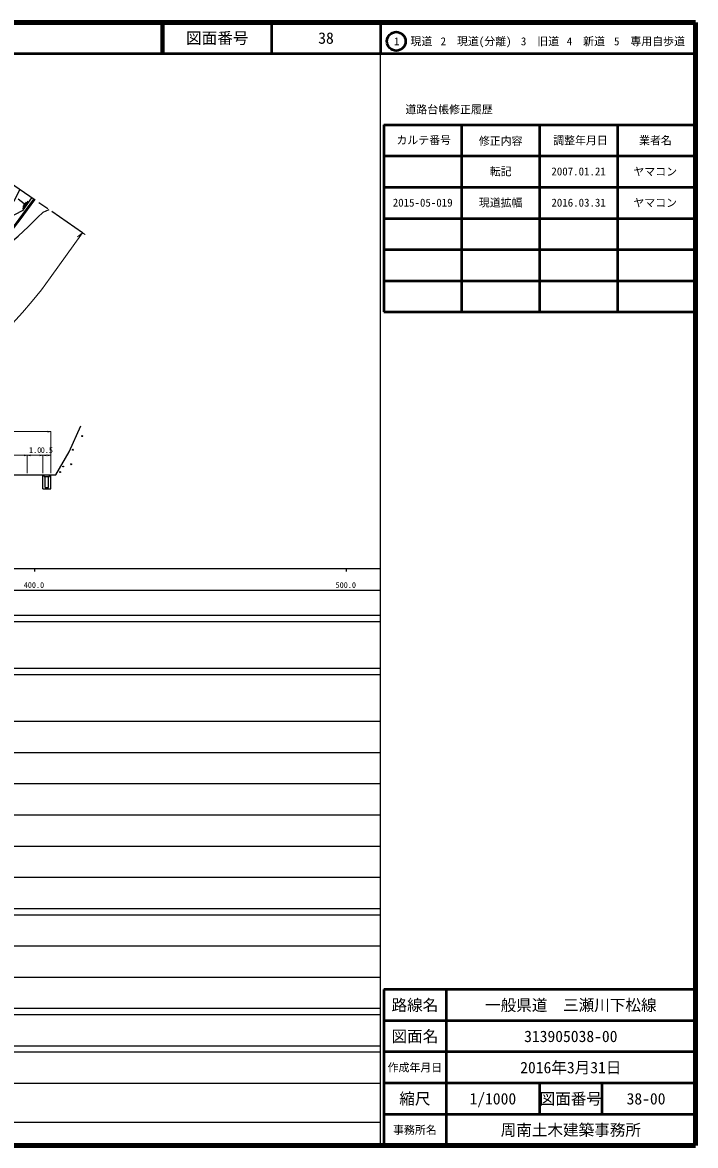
# Model space of a CAD drawing. Units: millimetres at full size, sheet at 1:1000, with parts at other scales. Extents: x 40000 to 680000, y 20000 to 380000.
# Drawn here: x 464158 to 680000, y 20000 to 380000 of the extents above; entities that cross this region are included whole.
import ezdxf
from ezdxf.enums import TextEntityAlignment as Align

# ---------------------------------------------------------------- set-up
doc = ezdxf.new("R2010")
doc.units = ezdxf.units.MM
doc.header["$LTSCALE"] = 1000
doc.linetypes.add('CHAIN', pattern=[18.5, 12, -1.5, 3.5, -1.5])
for name, color, linetype, lineweight in [('M-BGD', 7, 'Continuous', 25), ('M-BMK-OTRS', 5, 'CHAIN', 25), ('M-STR-HTXT', 7, 'Continuous', 13), ('M-TTL', 2, 'Continuous', 140), ('M-TTL-BAND', 7, 'Continuous', 25), ('M-TTL-FRAM', 2, 'Continuous', 50), ('M-TTL-LINE', 7, 'Continuous', 50)]:
    doc.layers.add(name, color=color, linetype=linetype, lineweight=lineweight)
doc.layers.add('M-TTL-TXT', color=7, linetype='Continuous')
doc.styles.add('ＭＳ ゴシック', font='')
doc.styles.get('ＭＳ ゴシック').set_extended_font_data('MS Gothic')

# ---------------------------------------------------------------- blocks, each defined once
blk = doc.blocks.new('open_arrow')
at = {"color": 0, "linetype": 'Continuous', "lineweight": -2}
blk.add_lwpolyline([(7.5, 1.25), (0, 0), (7.5, -1.25)], dxfattribs=at)

msp = doc.modelspace()

# ---------------------------------------------------------------- linework, layer by layer
at = {"layer": 'M-BGD'}
for p, q in [((464671, 321852), (462736, 323332)), ((464315, 320267), (466022, 322754)), ((464407, 320935), (465432, 322427)), ((464551, 321678), (464790, 322026)), ((470736, 230475), (470736, 235000)), ((471114, 234497), (471114, 235000)), ((471114, 234497), (472873, 234497)), ((471491, 230978), (471491, 234497)), ((472496, 230978), (472496, 234497)), ((472873, 234497), (472873, 235000)), ((473250, 230475), (473250, 235000)), ((470736, 230475), (473250, 230475)), ((471491, 230978), (472496, 230978))]:
    msp.add_line(p, q, dxfattribs=at)
for points in [[(463305, 326436), (459449, 318935), (456744, 315905), (464352, 319789), (467119, 323819)], [(432420, 294841), (438654, 299659), (445185, 302322), (450556, 304450), (456415, 307905), (460912, 313400), (463389, 316748), (468091, 323151)], [(445248, 302726), (450401, 304767), (456182, 308176), (460634, 313617), (463106, 316957), (467801, 323351)], [(434465, 294370), (435665, 295644), (438680, 297495), (442600, 299485), (447489, 301548), (451979, 303773), (456857, 306589), (458882, 308202), (462820, 311546), (466071, 314568), (468950, 317496), (470843, 319169), (472679, 320003)], [(428000, 235000), (474878, 235000), (479131, 242366), (482835, 250748)]]:
    msp.add_lwpolyline(points, dxfattribs=at)
for centre in [(483347, 247441), (480349, 243050), (477217, 237660), (479750, 238401), (476224, 235879)]:
    msp.add_circle(centre, 151, dxfattribs=at)
at = {"layer": 'M-BMK-OTRS'}
msp.add_line((483449, 312611), (417490, 357882), dxfattribs=at)
at = {"layer": 'M-STR-HTXT'}
for p, q in [((473075, 298184), (483457, 312605)), ((483457, 312605), (481801, 311332)), ((484281, 312039), (483449, 312611)), ((473250, 248856), (428000, 248856)), ((473250, 235503), (473250, 248856)), ((450625, 241291), (465709, 241291)), ((465709, 235503), (465709, 241292)), ((465709, 241291), (470736, 241291)), ((470736, 235503), (470736, 241292)), ((470736, 241291), (473250, 241291))]:
    msp.add_line(p, q, dxfattribs=at)
msp.add_arc((355396, 382899), 145000, 264.96832, 324.25041, dxfattribs=at)
at = {"layer": 'M-TTL'}
for p, q in [((680000, 380000), (40000, 380000)), ((680000, 20000), (680000, 380000)), ((40000, 20000), (680000, 20000))]:
    msp.add_line(p, q, dxfattribs=at)
at = {"layer": 'M-TTL-BAND'}
for p, q in [((579000, 20000), (579000, 370000)), ((40000, 205000), (579000, 205000)), ((468000, 205000), (468000, 204000)), ((568000, 205000), (568000, 204000)), ((68000, 198000), (579000, 198000)), ((40000, 190000), (579000, 190000)), ((40000, 188000), (579000, 188000)), ((40000, 173000), (579000, 173000)), ((40000, 171000), (579000, 171000)), ((40000, 156000), (579000, 156000)), ((46000, 146000), (579000, 146000)), ((52000, 136000), (579000, 136000)), ((46000, 126000), (579000, 126000)), ((52000, 116000), (579000, 116000)), ((46000, 106000), (579000, 106000)), ((40000, 96000), (579000, 96000)), ((40000, 94000), (579000, 94000)), ((49000, 84000), (579000, 84000)), ((40000, 74000), (579000, 74000)), ((40000, 64000), (579000, 64000)), ((40000, 62000), (579000, 62000)), ((40000, 52000), (579000, 52000)), ((40000, 50000), (579000, 50000)), ((40000, 40000), (579000, 40000)), ((68000, 27500), (579000, 27500))]:
    msp.add_line(p, q, dxfattribs=at)
at = {"layer": 'M-TTL-FRAM'}
for p, q in [((580000, 347197), (580000, 287197)), ((580000, 347197), (680000, 347197)), ((580000, 287197), (680000, 287197)), ((680000, 70000), (580000, 70000)), ((580000, 70000), (580000, 20000))]:
    msp.add_line(p, q, dxfattribs=at)
at = {"layer": 'M-TTL-LINE'}
for p, q in [((508747, 380000), (508747, 370000)), ((509247, 380000), (509247, 370000)), ((543997, 380000), (543997, 370000)), ((579000, 380000), (579000, 370000)), ((40000, 370000), (680000, 370000)), ((605000, 347197), (605000, 287197)), ((630000, 347197), (630000, 287197)), ((655000, 347197), (655000, 287197)), ((580000, 337197), (680000, 337197)), ((580000, 327197), (680000, 327197)), ((580000, 317197), (680000, 317197)), ((580000, 307197), (680000, 307197)), ((580000, 297197), (680000, 297197)), ((600000, 70000), (600000, 20000)), ((680000, 60000), (580000, 60000)), ((680000, 50000), (580000, 50000)), ((680000, 40000), (580000, 40000)), ((630000, 40000), (630000, 30000)), ((650000, 40000), (650000, 30000)), ((680000, 30000), (580000, 30000))]:
    msp.add_line(p, q, dxfattribs=at)
msp.add_circle((584031, 373958), 3000, dxfattribs=at)

# ---------------------------------------------------------------- block references
at = {"layer": 'M-STR-HTXT', "xscale": 133, "yscale": 133, "rotation": 180}
for p in [(473250, 248856), (465709, 241291), (470736, 241291), (473250, 241291)]:
    msp.add_blockref('open_arrow', p, dxfattribs=at)
at = {"layer": 'M-STR-HTXT', "xscale": 133, "yscale": 133}
for p in [(465709, 241291), (470736, 241291)]:
    msp.add_blockref('open_arrow', p, dxfattribs=at)

# ---------------------------------------------------------------- texts
at = {"layer": 'M-STR-HTXT', "style": 'ＭＳ ゴシック'}
for s, p in [('1.0', (468223, 241448)), ('0.5', (471993, 241448))]:
    msp.add_text(s, height=1833, dxfattribs=at).set_placement(p, align=Align.BOTTOM_CENTER)
at = {"layer": 'M-TTL-BAND', "style": 'ＭＳ ゴシック'}
for s, p in [('400.0', (467844, 198195)), ('500.0', (567844, 198195))]:
    msp.add_text(s, height=1833, dxfattribs=at).set_placement(p, align=Align.BOTTOM_CENTER)
at = {"layer": 'M-TTL-TXT', "style": 'ＭＳ ゴシック'}
for s, height, p in [('図面番号', 3666, (526622, 375000)), ('38', 3666, (561497, 375000)), ('1\u3000現道', 2566, (589448, 373958)), ('2\u3000現道(分離)', 2566, (609619, 373958)), ('3\u3000旧道', 2566, (630121, 373958)), ('4\u3000新道', 2566, (644824, 373958)), ('5\u3000専用自歩道', 2566, (665228, 373958)), ('道路台帳修正履歴', 2566, (600968, 352113)), ('カルテ番号', 2566, (592839, 342277)), ('修正内容', 2566, (617509, 342023)), ('調整年月日', 2566, (643089, 342197)), ('業者名', 2566, (667134, 342197)), ('転記', 2566, (617500, 332245)), ('2007.01.21', 2566, (642500, 332245)), ('ヤマコン', 2566, (667077, 332189)), ('2015-05-019', 2566, (592500, 322245)), ('現道拡幅', 2566, (617500, 322245)), ('2016.03.31', 2566, (642500, 322245)), ('ヤマコン', 2566, (667077, 322189)), ('路線名', 3666, (590000, 65000)), ('路線名', 3666, (590000, 65000)), ('一般県道\u3000三瀬川下松線', 3666, (640000, 65000)), ('図面名', 3666, (590000, 55000)), ('図面名', 3666, (590000, 55000)), ('313905038-00', 3666, (640000, 55000)), ('2016年3月31日', 3666, (640000, 45000)), ('作成年月日', 2566, (590000, 45000)), ('作成年月日', 2566, (590000, 45000)), ('縮尺', 3666, (590000, 35000)), ('縮尺', 3666, (590000, 35000)), ('1/1000', 3666, (615000, 35000)), ('図面番号', 3666, (640000, 35000)), ('図面番号', 3666, (640000, 35000)), ('38-00', 3666, (664125, 35000)), ('事務所名', 2566, (590000, 25000)), ('事務所名', 2566, (590000, 25000)), ('周南土木建築事務所', 3666, (640000, 25000))]:
    msp.add_text(s, height=height, dxfattribs=at).set_placement(p, align=Align.MIDDLE_CENTER)

doc.saveas('drawing.dxf')
